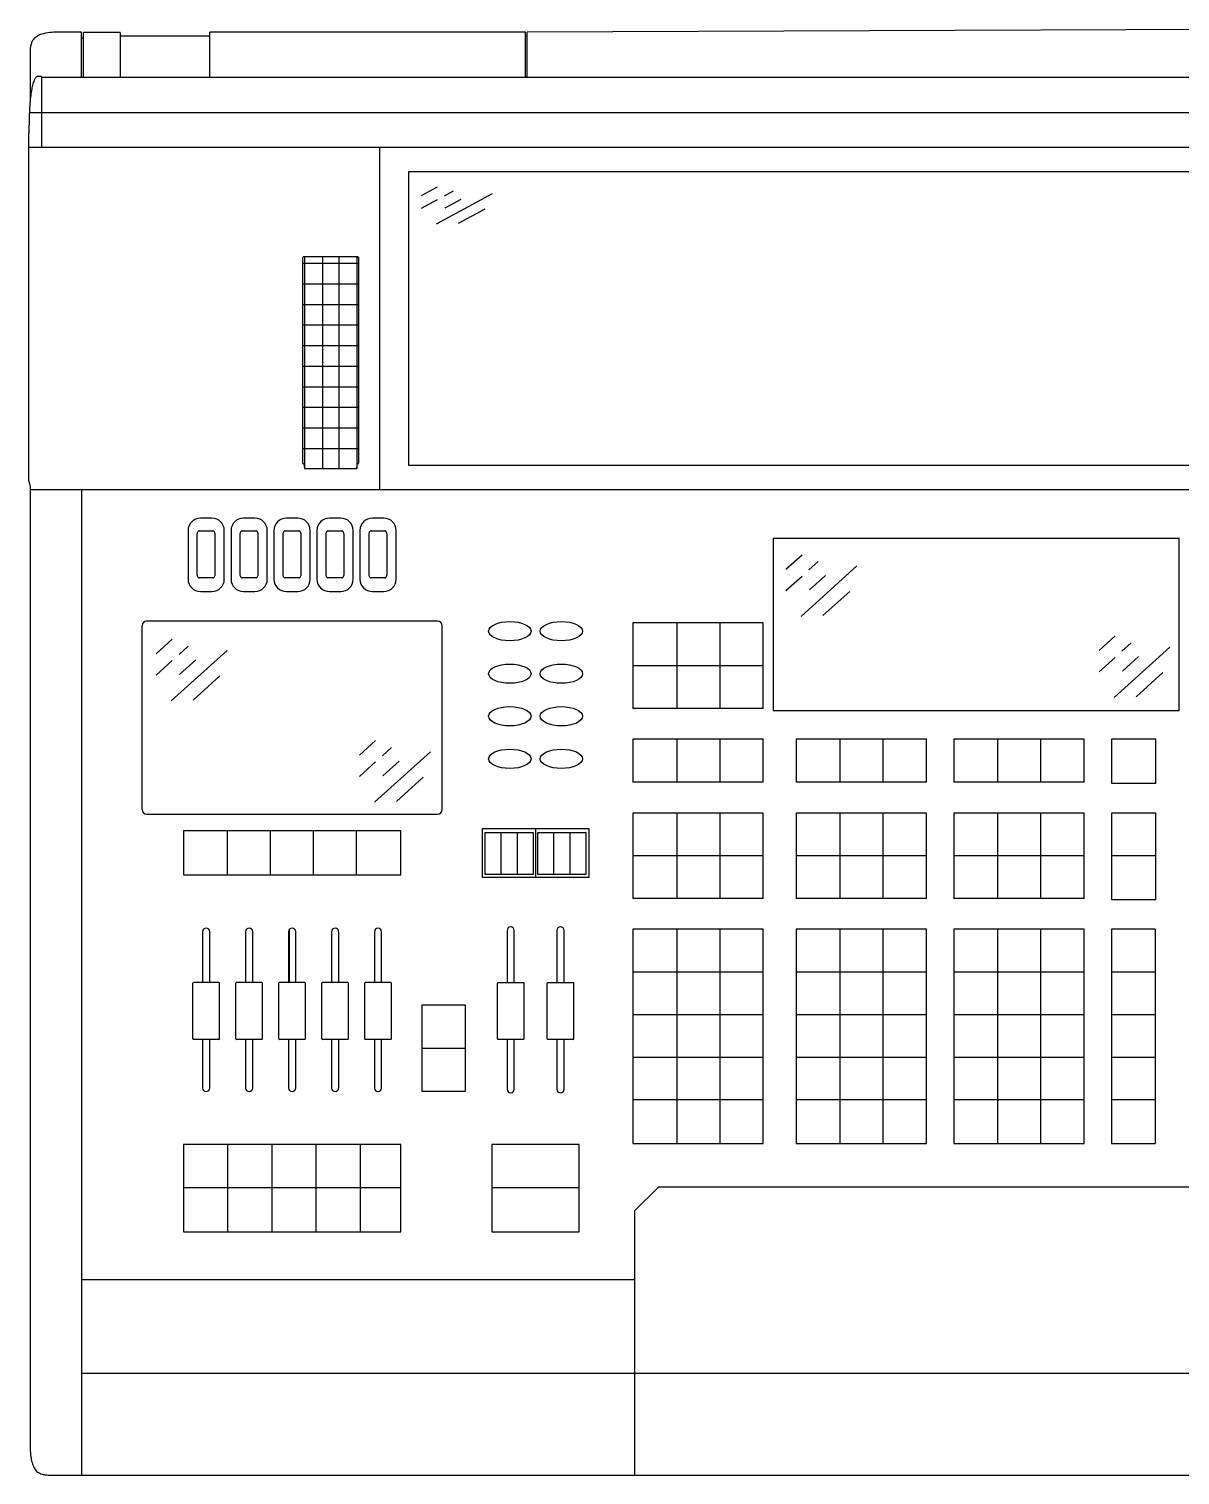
# Model space of a CAD drawing. Extents: x -49 to 275, y -8 to 142.
# Drawn here: x -48.52 to -28.43, y 20.09 to 45.33 of the extents above; entities that cross this region are included whole.
import ezdxf
from ezdxf.enums import TextEntityAlignment as Align

# ---------------------------------------------------------------- set-up
doc = ezdxf.new("R2010")
doc.units = 0
doc.header["$LTSCALE"] = 0.5
doc.header["$MEASUREMENT"] = 0
doc.layers.add('OBJECT', color=7, linetype='CONTINUOUS')
doc.layers.add('RISER', color=7, linetype='CONTINUOUS')
doc.styles.add('ARIAL', font='arial.ttf')

# ---------------------------------------------------------------- blocks, each defined once
blk = doc.blocks.new('*U46')
at = {"layer": 'RISER'}
for p, q in [((-16.08, 16.263), (-16.38, 16.263)), ((-16.08, 15.472), (-16.08, 16.263)), ((-16.08, 16.163), (-16.05, 16.163)), ((-15.405, 16.254), (-16.05, 16.254)), ((-16.05, 15.472), (-16.05, 16.254)), ((-15.405, 16.254), (-15.405, 15.472)), ((-13.845, 16.193), (-15.405, 16.193)), ((-8.335, 16.263), (-13.845, 16.263)), ((-13.845, 15.472), (-13.845, 16.263)), ((-8.335, 15.472), (-8.335, 16.263)), ((-8.335, 16.193), (-8.304, 16.193)), ((6.206, 16.318), (-8.304, 16.263)), ((-8.304, 15.472), (-8.304, 16.263)), ((-16.98, 15.913), (-16.98, 15.056)), ((-16.78, 15.486), (-16.85, 15.486)), ((-16.78, 15.486), (-16.78, 14.246)), ((16.75, 15.472), (-16.78, 15.472)), ((16.993, 14.853), (-16.993, 14.853)), ((-17, 8.425), (-17, 14.506)), ((17, 14.246), (-17, 14.246)), ((-10.884, 14.246), (-10.884, 8.281)), ((10.375, 13.822), (-10.375, 13.822)), ((-10.375, 13.822), (-10.375, 8.705)), ((-10.148, 13.413), (-9.867, 13.565)), ((-9.885, 12.919), (-8.91, 13.448)), ((-9.748, 13.406), (-9.587, 13.493)), ((-10.148, 13.189), (-9.867, 13.341)), ((-9.738, 13.197), (-9.458, 13.349)), ((-9.502, 12.927), (-9.035, 13.18)), ((-12.219, 8.737), (-12.219, 12.326)), ((-12.219, 12.23), (-11.248, 12.23)), ((-12.189, 12.34), (-12.189, 8.648)), ((-11.279, 12.34), (-12.189, 12.34)), ((-11.874, 12.34), (-11.874, 8.648)), ((-11.594, 12.34), (-11.594, 8.648)), ((-11.279, 12.34), (-11.279, 8.648)), ((-11.248, 12.326), (-11.248, 8.737)), ((-12.219, 11.871), (-11.248, 11.871)), ((-12.219, 11.511), (-11.248, 11.511)), ((-12.219, 11.152), (-11.248, 11.152)), ((-12.219, 10.792), (-11.248, 10.792)), ((-12.219, 10.433), (-11.248, 10.433)), ((-12.219, 10.073), (-11.248, 10.073)), ((-12.219, 9.714), (-11.248, 9.714)), ((-12.219, 9.354), (-11.248, 9.354)), ((-12.219, 8.995), (-11.248, 8.995)), ((-12.189, 8.667), (-12.189, 8.723)), ((-12.189, 8.648), (-11.279, 8.648)), ((-11.279, 8.723), (-11.279, 8.667)), ((-10.375, 8.705), (10.375, 8.705)), ((-17, 8.425), (-16.98, 8.328)), ((-16.98, 8.328), (-16.98, -8.328)), ((-16.98, 8.281), (16.98, 8.281)), ((-16.08, 8.281), (-16.08, -8.923)), ((-13.807, 7.779), (-14.006, 7.779)), ((-13.057, 7.779), (-13.256, 7.779)), ((-12.307, 7.779), (-12.506, 7.779)), ((-11.557, 7.779), (-11.756, 7.779)), ((-10.807, 7.779), (-11.006, 7.779)), ((-14.223, 7.565), (-14.223, 6.714)), ((-14.067, 7.5), (-14.067, 6.792)), ((-14.028, 7.557), (-13.994, 7.559)), ((-13.994, 7.559), (-13.823, 7.559)), ((-13.823, 7.559), (-13.789, 7.557)), ((-13.75, 6.792), (-13.75, 7.5)), ((-13.59, 6.714), (-13.59, 7.565)), ((-13.473, 7.565), (-13.473, 6.714)), ((-13.317, 7.5), (-13.317, 6.792)), ((-13.278, 7.557), (-13.244, 7.559)), ((-13.244, 7.559), (-13.073, 7.559)), ((-13.073, 7.559), (-13.039, 7.557)), ((-13, 6.792), (-13, 7.5)), ((-12.84, 6.714), (-12.84, 7.565)), ((-12.723, 7.565), (-12.723, 6.714)), ((-12.567, 7.5), (-12.567, 6.792)), ((-12.528, 7.557), (-12.494, 7.559)), ((-12.494, 7.559), (-12.323, 7.559)), ((-12.323, 7.559), (-12.289, 7.557)), ((-12.25, 6.792), (-12.25, 7.5)), ((-12.09, 6.714), (-12.09, 7.565)), ((-11.973, 7.565), (-11.973, 6.714)), ((-11.817, 7.5), (-11.817, 6.792)), ((-11.778, 7.557), (-11.744, 7.559)), ((-11.744, 7.559), (-11.573, 7.559)), ((-11.573, 7.559), (-11.539, 7.557)), ((-11.5, 6.792), (-11.5, 7.5)), ((-11.34, 6.714), (-11.34, 7.565)), ((-11.223, 7.565), (-11.223, 6.714)), ((-11.067, 7.5), (-11.067, 6.792)), ((-11.028, 7.557), (-10.994, 7.559)), ((-10.994, 7.559), (-10.823, 7.559)), ((-10.823, 7.559), (-10.789, 7.557)), ((-10.75, 6.792), (-10.75, 7.5)), ((-10.59, 6.714), (-10.59, 7.565)), ((3.074, 7.423), (-4.013, 7.423)), ((-4.013, 7.423), (-4.013, 4.421)), ((3.074, 4.421), (3.074, 7.423)), ((-3.787, 6.887), (-3.507, 7.141)), ((-3.524, 6.064), (-2.55, 6.945)), ((-3.388, 6.875), (-3.226, 7.021)), ((-13.994, 6.736), (-14.028, 6.737)), ((-13.823, 6.736), (-13.994, 6.736)), ((-13.789, 6.737), (-13.823, 6.736)), ((-13.244, 6.736), (-13.278, 6.737)), ((-13.073, 6.736), (-13.244, 6.736)), ((-13.039, 6.737), (-13.073, 6.736)), ((-12.494, 6.736), (-12.528, 6.737)), ((-12.323, 6.736), (-12.494, 6.736)), ((-12.289, 6.737), (-12.323, 6.736)), ((-11.744, 6.736), (-11.778, 6.737)), ((-11.573, 6.736), (-11.744, 6.736)), ((-11.539, 6.737), (-11.573, 6.736)), ((-10.994, 6.736), (-11.028, 6.737)), ((-10.823, 6.736), (-10.994, 6.736)), ((-10.789, 6.737), (-10.823, 6.736)), ((-3.787, 6.514), (-3.507, 6.767)), ((-3.378, 6.527), (-3.097, 6.78)), ((-14.006, 6.499), (-13.807, 6.499)), ((-13.256, 6.499), (-13.057, 6.499)), ((-12.506, 6.499), (-12.307, 6.499)), ((-11.756, 6.499), (-11.557, 6.499)), ((-11.006, 6.499), (-10.807, 6.499)), ((-3.142, 6.078), (-2.675, 6.5)), ((-15.027, 5.901), (-15.027, 2.693)), ((-9.867, 5.981), (-14.947, 5.981)), ((-9.787, 2.693), (-9.787, 5.901)), ((-4.182, 5.951), (-6.457, 5.951)), ((-6.457, 5.951), (-6.457, 4.459)), ((-5.694, 5.951), (-5.694, 4.459)), ((-4.944, 5.951), (-4.944, 4.459)), ((-4.182, 4.459), (-4.182, 5.951)), ((-14.78, 5.413), (-14.499, 5.667)), ((1.679, 5.47), (1.959, 5.724)), ((2.078, 5.458), (2.24, 5.604)), ((-14.517, 4.59), (-13.542, 5.471)), ((-14.38, 5.401), (-14.219, 5.547)), ((-14.37, 5.053), (-14.09, 5.307)), ((1.679, 5.097), (1.959, 5.35)), ((1.941, 4.647), (2.916, 5.528)), ((2.088, 5.11), (2.369, 5.364)), ((-14.78, 5.04), (-14.499, 5.293)), ((-4.182, 5.201), (-6.457, 5.201)), ((2.324, 4.661), (2.791, 5.083)), ((-14.134, 4.604), (-13.667, 5.026)), ((-4.182, 4.459), (-6.457, 4.459)), ((-4.013, 4.421), (3.074, 4.421)), ((-11.231, 3.644), (-10.95, 3.897)), ((-4.182, 3.921), (-6.457, 3.921)), ((-6.457, 3.921), (-6.457, 3.171)), ((-5.694, 3.921), (-5.694, 3.171)), ((-4.944, 3.921), (-4.944, 3.171)), ((-4.182, 3.171), (-4.182, 3.921)), ((-1.332, 3.921), (-3.607, 3.921)), ((-3.607, 3.921), (-3.607, 3.171)), ((-2.844, 3.921), (-2.844, 3.171)), ((-2.094, 3.921), (-2.094, 3.171)), ((-1.332, 3.171), (-1.332, 3.921)), ((1.418, 3.921), (-0.857, 3.921)), ((-0.857, 3.921), (-0.857, 3.171)), ((-0.094, 3.921), (-0.094, 3.171)), ((0.656, 3.921), (0.656, 3.171)), ((1.418, 3.171), (1.418, 3.921)), ((2.668, 3.921), (1.893, 3.921)), ((1.893, 3.921), (1.893, 3.153)), ((2.668, 3.153), (2.668, 3.921)), ((-10.968, 2.821), (-9.993, 3.702)), ((-10.831, 3.632), (-10.67, 3.777)), ((-10.821, 3.284), (-10.541, 3.537)), ((-11.231, 3.27), (-10.95, 3.524)), ((-10.585, 2.834), (-10.118, 3.256)), ((-4.182, 3.171), (-6.457, 3.171)), ((-1.332, 3.171), (-3.607, 3.171)), ((1.418, 3.171), (-0.857, 3.171)), ((1.893, 3.153), (2.668, 3.153)), ((-14.947, 2.614), (-9.867, 2.614)), ((-4.182, 2.633), (-6.457, 2.633)), ((-6.457, 2.633), (-6.457, 1.141)), ((-5.694, 2.633), (-5.694, 1.141)), ((-4.944, 2.633), (-4.944, 1.141)), ((-4.182, 1.141), (-4.182, 2.633)), ((-1.332, 2.633), (-3.607, 2.633)), ((-3.607, 2.633), (-3.607, 1.141)), ((-2.844, 2.633), (-2.844, 1.141)), ((-2.094, 2.633), (-2.094, 1.141)), ((-1.332, 1.141), (-1.332, 2.633)), ((1.418, 2.633), (-0.857, 2.633)), ((-0.857, 2.633), (-0.857, 1.141)), ((-0.094, 2.633), (-0.094, 1.141)), ((0.656, 2.633), (0.656, 1.141)), ((1.418, 1.141), (1.418, 2.633)), ((2.668, 2.633), (1.893, 2.633)), ((1.893, 2.633), (1.893, 1.123)), ((2.668, 1.123), (2.668, 2.633)), ((-10.511, 2.322), (-14.303, 2.322)), ((-14.303, 2.322), (-14.303, 1.554)), ((-10.511, 1.554), (-10.511, 2.322)), ((-7.221, 2.359), (-9.092, 2.359)), ((-9.092, 2.359), (-9.092, 1.516)), ((-9.036, 2.29), (-8.198, 2.29)), ((-9.036, 1.559), (-9.036, 2.29)), ((-8.756, 1.559), (-8.756, 2.29)), ((-8.477, 2.29), (-8.477, 1.559)), ((-8.198, 2.29), (-8.198, 1.559)), ((-8.157, 2.359), (-8.157, 1.516)), ((-8.116, 2.29), (-7.278, 2.29)), ((-8.116, 1.559), (-8.116, 2.29)), ((-7.836, 1.559), (-7.836, 2.29)), ((-7.557, 2.29), (-7.557, 1.559)), ((-7.278, 2.29), (-7.278, 1.559)), ((-7.221, 1.516), (-7.221, 2.359)), ((-4.182, 1.884), (-6.457, 1.884)), ((-1.332, 1.884), (-3.607, 1.884)), ((1.418, 1.884), (-0.857, 1.884)), ((2.668, 1.884), (1.893, 1.884)), ((-14.303, 1.554), (-10.511, 1.554)), ((-9.092, 1.516), (-7.221, 1.516)), ((-8.198, 1.559), (-9.036, 1.559)), ((-8.756, 1.562), (-8.756, 1.562)), ((-8.477, 1.562), (-8.477, 1.562)), ((-7.278, 1.559), (-8.116, 1.559)), ((-7.836, 1.562), (-7.836, 1.562)), ((-7.557, 1.562), (-7.557, 1.562)), ((-4.182, 1.141), (-6.457, 1.141)), ((-1.332, 1.141), (-3.607, 1.141)), ((1.418, 1.141), (-0.857, 1.141)), ((1.893, 1.123), (2.668, 1.123)), ((-13.969, 0.562), (-13.969, -0.328)), ((-13.844, -0.328), (-13.844, 0.562)), ((-13.219, 0.562), (-13.219, -0.328)), ((-13.094, -0.328), (-13.094, 0.562)), ((-12.469, 0.562), (-12.469, -0.328)), ((-12.461, 0.592), (-12.461, -0.328)), ((-12.344, -0.328), (-12.344, 0.562)), ((-11.719, 0.562), (-11.719, -0.328)), ((-11.594, -0.328), (-11.594, 0.562)), ((-10.969, 0.562), (-10.969, -0.328)), ((-10.844, -0.328), (-10.844, 0.562)), ((-8.654, 0.584), (-8.654, -0.329)), ((-8.529, -0.329), (-8.529, 0.584)), ((-7.784, 0.584), (-7.784, -0.329)), ((-7.659, -0.329), (-7.659, 0.584)), ((-4.182, 0.603), (-6.457, 0.603)), ((-6.457, 0.603), (-6.457, -3.135)), ((-5.694, 0.603), (-5.694, -3.135)), ((-4.944, 0.603), (-4.944, -3.135)), ((-4.182, -3.135), (-4.182, 0.603)), ((-1.332, 0.603), (-3.607, 0.603)), ((-3.607, 0.603), (-3.607, -3.135)), ((-2.844, 0.603), (-2.844, -3.135)), ((-2.094, 0.603), (-2.094, -3.135)), ((-1.332, -3.135), (-1.332, 0.603)), ((1.418, 0.603), (-0.857, 0.603)), ((-0.857, 0.603), (-0.857, -3.135)), ((-0.094, 0.603), (-0.094, -3.135)), ((0.656, 0.603), (0.656, -3.135)), ((1.418, -3.135), (1.418, 0.603)), ((2.656, 0.603), (1.893, 0.603)), ((1.893, 0.603), (1.893, -3.135)), ((2.656, 0.603), (2.656, -3.135)), ((-4.182, -0.146), (-6.457, -0.146)), ((-1.332, -0.146), (-3.607, -0.146)), ((1.418, -0.146), (-0.857, -0.146)), ((2.656, -0.146), (1.893, -0.146)), ((-14.139, -1.308), (-14.139, -0.338)), ((-13.684, -0.328), (-14.129, -0.328)), ((-13.674, -1.308), (-13.674, -0.338)), ((-13.389, -1.308), (-13.389, -0.338)), ((-12.934, -0.328), (-13.379, -0.328)), ((-12.924, -1.308), (-12.924, -0.338)), ((-12.639, -1.308), (-12.639, -0.338)), ((-12.184, -0.328), (-12.629, -0.328)), ((-12.174, -1.308), (-12.174, -0.338)), ((-11.889, -1.308), (-11.889, -0.338)), ((-11.434, -0.328), (-11.879, -0.328)), ((-11.424, -1.308), (-11.424, -0.338)), ((-11.139, -1.308), (-11.139, -0.338)), ((-10.684, -0.328), (-11.129, -0.328)), ((-10.674, -1.308), (-10.674, -0.338)), ((-8.824, -1.309), (-8.824, -0.339)), ((-8.369, -0.329), (-8.814, -0.329)), ((-8.359, -1.309), (-8.359, -0.339)), ((-7.954, -1.309), (-7.954, -0.339)), ((-7.499, -0.329), (-7.944, -0.329)), ((-7.489, -1.309), (-7.489, -0.339)), ((-9.378, -0.723), (-10.144, -0.723)), ((-10.144, -0.723), (-10.144, -2.223)), ((-9.378, -2.223), (-9.378, -0.723)), ((-4.182, -0.889), (-6.457, -0.889)), ((-1.332, -0.889), (-3.607, -0.889)), ((1.418, -0.889), (-0.857, -0.889)), ((2.656, -0.889), (1.893, -0.889)), ((-13.684, -1.318), (-14.129, -1.318)), ((-13.969, -1.318), (-13.969, -2.167)), ((-13.844, -2.167), (-13.844, -1.318)), ((-12.934, -1.318), (-13.379, -1.318)), ((-13.219, -1.318), (-13.219, -2.167)), ((-13.094, -2.167), (-13.094, -1.318)), ((-12.184, -1.318), (-12.629, -1.318)), ((-12.469, -1.318), (-12.469, -2.167)), ((-12.344, -2.167), (-12.344, -1.318)), ((-11.434, -1.318), (-11.879, -1.318)), ((-11.719, -1.318), (-11.719, -2.167)), ((-11.594, -2.167), (-11.594, -1.318)), ((-10.684, -1.318), (-11.129, -1.318)), ((-10.969, -1.318), (-10.969, -2.167)), ((-10.844, -2.167), (-10.844, -1.318)), ((-10.144, -1.47), (-9.378, -1.47)), ((-8.369, -1.319), (-8.814, -1.319)), ((-8.654, -1.319), (-8.654, -2.189)), ((-8.529, -2.189), (-8.529, -1.319)), ((-7.499, -1.319), (-7.944, -1.319)), ((-7.784, -1.319), (-7.784, -2.189)), ((-7.659, -2.189), (-7.659, -1.319)), ((-4.182, -1.632), (-6.457, -1.632)), ((-1.332, -1.632), (-3.607, -1.632)), ((1.418, -1.632), (-0.857, -1.632)), ((2.656, -1.632), (1.893, -1.632)), ((-10.144, -2.223), (-9.378, -2.223)), ((-4.182, -2.374), (-6.457, -2.374)), ((-1.332, -2.374), (-3.607, -2.374)), ((1.418, -2.374), (-0.857, -2.374)), ((2.656, -2.374), (1.893, -2.374)), ((-10.511, -3.155), (-14.303, -3.155)), ((-14.303, -3.155), (-14.303, -4.675)), ((-13.532, -3.155), (-13.532, -4.675)), ((-12.762, -3.155), (-12.762, -4.675)), ((-11.992, -3.155), (-11.992, -4.675)), ((-11.221, -3.155), (-11.221, -4.675)), ((-10.511, -4.675), (-10.511, -3.155)), ((-7.394, -3.155), (-8.919, -3.155)), ((-8.919, -3.155), (-8.919, -4.675)), ((-7.394, -4.675), (-7.394, -3.155)), ((-6.457, -3.135), (-4.182, -3.135)), ((-3.607, -3.135), (-1.332, -3.135)), ((-0.857, -3.135), (1.418, -3.135)), ((1.893, -3.135), (2.656, -3.135)), ((-10.511, -3.911), (-14.303, -3.911)), ((-7.394, -3.911), (-8.919, -3.911)), ((-6.429, -4.313), (-6.009, -3.897)), ((5.171, -3.897), (-6.009, -3.897)), ((-6.429, -4.313), (-6.429, -8.923)), ((-14.303, -4.675), (-10.511, -4.675)), ((-8.919, -4.675), (-7.394, -4.675)), ((-16.08, -5.507), (-6.429, -5.507)), ((16.98, -7.148), (-16.08, -7.148)), ((-16.63, -8.923), (16.63, -8.922))]:
    blk.add_line(p, q, dxfattribs=at)
at = {"layer": 'RISER', "flags": 128}
for points in [[(-12.188, 12.34), (-12.195, 12.34), (-12.2, 12.339), (-12.206, 12.338), (-12.21, 12.336), (-12.214, 12.334), (-12.217, 12.332), (-12.219, 12.329), (-12.219, 12.326)], [(-11.248, 12.326), (-11.249, 12.329), (-11.251, 12.332), (-11.254, 12.334), (-11.258, 12.336), (-11.262, 12.338), (-11.268, 12.339), (-11.273, 12.34), (-11.279, 12.34)], [(-12.219, 8.737), (-12.219, 8.734), (-12.217, 8.731), (-12.214, 8.729), (-12.21, 8.727), (-12.206, 8.725), (-12.2, 8.724), (-12.195, 8.723), (-12.189, 8.723)], [(-11.279, 8.723), (-11.273, 8.723), (-11.268, 8.724), (-11.262, 8.725), (-11.258, 8.727), (-11.254, 8.729), (-11.251, 8.731), (-11.249, 8.734), (-11.248, 8.737)]]:
    blk.add_lwpolyline(points, dxfattribs=at)
at = {"layer": 'RISER'}
for points in [[(-13.532, 1.554), (-13.532, 2.322)], [(-12.782, 1.554), (-12.782, 2.322)], [(-12.032, 1.554), (-12.032, 2.322)], [(-11.282, 1.554), (-11.282, 2.322)]]:
    blk.add_lwpolyline(points, dxfattribs=at)
for centre, radius, start, end in [((-14.007, 7.563), 0.216, 89.7212, 179.7185), ((-13.806, 7.563), 0.216, 0.2815, 90.2788), ((-13.257, 7.563), 0.216, 89.7212, 179.7185), ((-13.056, 7.563), 0.216, 0.2815, 90.2788), ((-12.507, 7.563), 0.216, 89.7212, 179.7185), ((-12.306, 7.563), 0.216, 0.2815, 90.2788), ((-11.757, 7.563), 0.216, 89.7212, 179.7185), ((-11.556, 7.563), 0.216, 0.2815, 90.2788), ((-11.007, 7.563), 0.216, 89.7212, 179.7185), ((-10.806, 7.563), 0.216, 0.2815, 90.2788), ((-14.007, 6.715), 0.216, 180.2815, 270.2788), ((-13.806, 6.715), 0.216, 269.7212, 359.7185), ((-13.257, 6.715), 0.216, 180.2815, 270.2788), ((-13.056, 6.715), 0.216, 269.7212, 359.7185), ((-12.507, 6.715), 0.216, 180.2815, 270.2788), ((-12.306, 6.715), 0.216, 269.7212, 359.7185), ((-11.757, 6.715), 0.216, 180.2815, 270.2788), ((-11.556, 6.715), 0.216, 269.7212, 359.7185), ((-11.007, 6.715), 0.216, 180.2815, 270.2788), ((-10.806, 6.715), 0.216, 269.7212, 359.7185), ((-14.947, 5.901), 0.0796, 89.7212, 179.7185), ((-9.866, 5.901), 0.0796, 0.2815, 90.2788), ((-14.947, 2.693), 0.0796, 180.2815, 270.2788), ((-9.866, 2.693), 0.0796, 269.7212, 359.7185), ((-13.907, 0.561), 0.0625, 0.4509, 179.5491), ((-13.157, 0.561), 0.0625, 0.4509, 179.5491), ((-12.407, 0.561), 0.0625, 0.4509, 179.5491), ((-11.657, 0.561), 0.0625, 0.4509, 179.5491), ((-10.907, 0.561), 0.0625, 0.4509, 179.5491), ((-8.592, 0.583), 0.0625, 0.4509, 179.5491), ((-7.722, 0.583), 0.0625, 0.4509, 179.5491), ((-13.907, -2.167), 0.0625, 180.4509, 359.5491), ((-13.157, -2.167), 0.0625, 180.4509, 359.5491), ((-12.407, -2.167), 0.0625, 180.4509, 359.5491), ((-11.657, -2.167), 0.0625, 180.4509, 359.5491), ((-10.907, -2.167), 0.0625, 180.4509, 359.5491), ((-8.592, -2.189), 0.0625, 180.4509, 359.5491), ((-7.722, -2.189), 0.0625, 180.4509, 359.5491)]:
    blk.add_arc(centre, radius, start, end, dxfattribs=at)
for centre in [(-8.607, 5.807), (-7.707, 5.807), (-8.607, 5.065), (-7.707, 5.065), (-8.607, 4.322), (-7.707, 4.322), (-8.607, 3.579), (-7.707, 3.579)]:
    blk.add_ellipse(centre, major_axis=(0.37, 0), ratio=0.454988, dxfattribs=at)
for centre, major_axis, start_param, end_param in [((-14.129, -0.338), (-0.00545, 0.00849), 5.716861, 7.278569), ((-13.684, -0.338), (0.00545, 0.00849), 5.287801, 6.849509), ((-13.379, -0.338), (-0.00545, 0.00849), 5.716861, 7.278569), ((-12.934, -0.338), (0.00545, 0.00849), 5.287801, 6.849509), ((-12.629, -0.338), (-0.00545, 0.00849), 5.716861, 7.278569), ((-12.184, -0.338), (0.00545, 0.00849), 5.287801, 6.849509), ((-11.879, -0.338), (-0.00545, 0.00849), 5.716861, 7.278569), ((-11.434, -0.338), (0.00545, 0.00849), 5.287801, 6.849509), ((-11.129, -0.338), (-0.00545, 0.00849), 5.716861, 7.278569), ((-10.684, -0.338), (0.00545, 0.00849), 5.287801, 6.849509), ((-8.814, -0.339), (-0.00545, 0.00849), 5.716861, 7.278569), ((-8.369, -0.339), (0.00545, 0.00849), 5.287801, 6.849509), ((-7.944, -0.339), (-0.00545, 0.00849), 5.716861, 7.278569), ((-7.499, -0.339), (0.00545, 0.00849), 5.287801, 6.849509), ((-14.129, -1.308), (0.00545, 0.00849), 2.146208, 3.707917), ((-13.684, -1.308), (-0.00545, 0.00849), 2.575269, 4.136977), ((-13.379, -1.308), (0.00545, 0.00849), 2.146208, 3.707917), ((-12.934, -1.308), (-0.00545, 0.00849), 2.575269, 4.136977), ((-12.629, -1.308), (0.00545, 0.00849), 2.146208, 3.707917), ((-12.184, -1.308), (-0.00545, 0.00849), 2.575269, 4.136977), ((-11.879, -1.308), (0.00545, 0.00849), 2.146208, 3.707917), ((-11.434, -1.308), (-0.00545, 0.00849), 2.575269, 4.136977), ((-11.129, -1.308), (0.00545, 0.00849), 2.146208, 3.707917), ((-10.684, -1.308), (-0.00545, 0.00849), 2.575269, 4.136977), ((-8.814, -1.309), (0.00545, 0.00849), 2.146208, 3.707917), ((-8.369, -1.309), (-0.00545, 0.00849), 2.575269, 4.136977), ((-7.944, -1.309), (0.00545, 0.00849), 2.146208, 3.707917), ((-7.499, -1.309), (-0.00545, 0.00849), 2.575269, 4.136977)]:
    blk.add_ellipse(centre, major_axis=major_axis, ratio=0.990056, start_param=start_param, end_param=end_param, dxfattribs=at)
for points, knots in [([(-16.38, 16.263), (-16.429, 16.263), (-16.527, 16.263), (-16.673, 16.253), (-16.797, 16.224), (-16.888, 16.176), (-16.944, 16.112), (-16.969, 16.041), (-16.979, 15.972), (-16.98, 15.932), (-16.98, 15.913), (-16.98, 15.913)], [0, 0, 0, 0, 0.181912, 0.363659, 0.542983, 0.650148, 0.741059, 0.849563, 0.927548, 0.999997, 1, 1, 1, 1]), ([(-16.85, 15.486), (-16.853, 15.486), (-16.858, 15.485), (-16.867, 15.48), (-16.882, 15.468), (-16.909, 15.428), (-16.932, 15.359), (-16.955, 15.261), (-16.971, 15.155), (-16.98, 15.06), (-16.986, 14.981), (-16.99, 14.923), (-16.993, 14.859), (-16.996, 14.773), (-16.999, 14.652), (-17, 14.558), (-17, 14.506)], [0, 0, 0, 0, 0.007414, 0.014909, 0.029969, 0.060177, 0.150755, 0.241314, 0.361563, 0.479667, 0.545789, 0.599399, 0.649159, 0.731881, 0.850279, 1, 1, 1, 1]), ([(-12.189, 8.667), (-12.189, 8.665), (-12.189, 8.66), (-12.186, 8.653), (-12.182, 8.65), (-12.179, 8.648)], [0, 0, 0, 0, 0.258674, 0.533665, 1, 1, 1, 1]), ([(-11.289, 8.648), (-11.287, 8.649), (-11.284, 8.651), (-11.28, 8.657), (-11.279, 8.663), (-11.279, 8.667)], [0, 0, 0, 0, 0.3025497, 0.5883995, 1, 1, 1, 1]), ([(-14.028, 7.557), (-14.032, 7.556), (-14.04, 7.554), (-14.051, 7.546), (-14.061, 7.532), (-14.066, 7.515), (-14.067, 7.504), (-14.067, 7.5)], [0, 0, 0, 0, 0.158246, 0.315479, 0.5492, 0.845795, 1, 1, 1, 1]), ([(-13.75, 7.5), (-13.751, 7.507), (-13.752, 7.521), (-13.761, 7.539), (-13.772, 7.551), (-13.782, 7.556), (-13.787, 7.556), (-13.789, 7.557)], [0, 0, 0, 0, 0.26831, 0.578036, 0.772279, 0.928087, 1, 1, 1, 1]), ([(-13.278, 7.557), (-13.282, 7.556), (-13.29, 7.554), (-13.301, 7.546), (-13.311, 7.532), (-13.316, 7.515), (-13.317, 7.504), (-13.317, 7.5)], [0, 0, 0, 0, 0.158246, 0.315479, 0.5492, 0.845795, 1, 1, 1, 1]), ([(-13, 7.5), (-13.001, 7.507), (-13.002, 7.521), (-13.011, 7.539), (-13.022, 7.551), (-13.032, 7.556), (-13.037, 7.556), (-13.039, 7.557)], [0, 0, 0, 0, 0.26831, 0.578036, 0.772279, 0.928087, 1, 1, 1, 1]), ([(-12.528, 7.557), (-12.532, 7.556), (-12.54, 7.554), (-12.551, 7.546), (-12.561, 7.532), (-12.566, 7.515), (-12.567, 7.504), (-12.567, 7.5)], [0, 0, 0, 0, 0.158246, 0.315479, 0.5492, 0.845795, 1, 1, 1, 1]), ([(-12.25, 7.5), (-12.251, 7.507), (-12.252, 7.521), (-12.261, 7.539), (-12.272, 7.551), (-12.282, 7.556), (-12.287, 7.556), (-12.289, 7.557)], [0, 0, 0, 0, 0.26831, 0.578036, 0.772279, 0.928087, 1, 1, 1, 1]), ([(-11.778, 7.557), (-11.782, 7.556), (-11.79, 7.554), (-11.801, 7.546), (-11.811, 7.532), (-11.816, 7.515), (-11.817, 7.504), (-11.817, 7.5)], [0, 0, 0, 0, 0.158246, 0.315479, 0.5492, 0.845795, 1, 1, 1, 1]), ([(-11.5, 7.5), (-11.501, 7.507), (-11.502, 7.521), (-11.511, 7.539), (-11.522, 7.551), (-11.532, 7.556), (-11.537, 7.556), (-11.539, 7.557)], [0, 0, 0, 0, 0.26831, 0.578036, 0.772279, 0.928087, 1, 1, 1, 1]), ([(-11.028, 7.557), (-11.032, 7.556), (-11.04, 7.554), (-11.051, 7.546), (-11.061, 7.532), (-11.066, 7.515), (-11.067, 7.504), (-11.067, 7.5)], [0, 0, 0, 0, 0.158246, 0.315479, 0.5492, 0.845795, 1, 1, 1, 1]), ([(-10.75, 7.5), (-10.751, 7.507), (-10.752, 7.521), (-10.761, 7.539), (-10.772, 7.551), (-10.782, 7.556), (-10.787, 7.556), (-10.789, 7.557)], [0, 0, 0, 0, 0.26831, 0.578036, 0.772279, 0.928087, 1, 1, 1, 1]), ([(-14.067, 6.792), (-14.067, 6.785), (-14.065, 6.771), (-14.057, 6.754), (-14.045, 6.743), (-14.036, 6.738), (-14.03, 6.738), (-14.028, 6.737)], [0, 0, 0, 0, 0.26831, 0.578036, 0.772279, 0.928087, 1, 1, 1, 1]), ([(-13.789, 6.737), (-13.785, 6.738), (-13.778, 6.74), (-13.767, 6.747), (-13.757, 6.761), (-13.751, 6.777), (-13.751, 6.788), (-13.75, 6.792)], [0, 0, 0, 0, 0.1582464, 0.315479, 0.5492005, 0.8457947, 1, 1, 1, 1]), ([(-13.317, 6.792), (-13.317, 6.785), (-13.315, 6.771), (-13.307, 6.754), (-13.295, 6.743), (-13.286, 6.738), (-13.28, 6.738), (-13.278, 6.737)], [0, 0, 0, 0, 0.26831, 0.578036, 0.772279, 0.928087, 1, 1, 1, 1]), ([(-13.039, 6.737), (-13.035, 6.738), (-13.028, 6.74), (-13.017, 6.747), (-13.007, 6.761), (-13.001, 6.777), (-13.001, 6.788), (-13, 6.792)], [0, 0, 0, 0, 0.1582464, 0.315479, 0.5492005, 0.8457947, 1, 1, 1, 1]), ([(-12.567, 6.792), (-12.567, 6.785), (-12.565, 6.771), (-12.557, 6.754), (-12.545, 6.743), (-12.536, 6.738), (-12.53, 6.738), (-12.528, 6.737)], [0, 0, 0, 0, 0.26831, 0.578036, 0.772279, 0.928087, 1, 1, 1, 1]), ([(-12.289, 6.737), (-12.285, 6.738), (-12.278, 6.74), (-12.267, 6.747), (-12.257, 6.761), (-12.251, 6.777), (-12.251, 6.788), (-12.25, 6.792)], [0, 0, 0, 0, 0.1582464, 0.315479, 0.5492005, 0.8457947, 1, 1, 1, 1]), ([(-11.817, 6.792), (-11.817, 6.785), (-11.815, 6.771), (-11.807, 6.754), (-11.795, 6.743), (-11.786, 6.738), (-11.78, 6.738), (-11.778, 6.737)], [0, 0, 0, 0, 0.26831, 0.578036, 0.772279, 0.928087, 1, 1, 1, 1]), ([(-11.539, 6.737), (-11.535, 6.738), (-11.528, 6.74), (-11.517, 6.747), (-11.507, 6.761), (-11.501, 6.777), (-11.501, 6.788), (-11.5, 6.792)], [0, 0, 0, 0, 0.1582464, 0.315479, 0.5492005, 0.8457947, 1, 1, 1, 1]), ([(-11.067, 6.792), (-11.067, 6.785), (-11.065, 6.771), (-11.057, 6.754), (-11.045, 6.743), (-11.036, 6.738), (-11.03, 6.738), (-11.028, 6.737)], [0, 0, 0, 0, 0.26831, 0.578036, 0.772279, 0.928087, 1, 1, 1, 1]), ([(-10.789, 6.737), (-10.785, 6.738), (-10.778, 6.74), (-10.767, 6.747), (-10.757, 6.761), (-10.751, 6.777), (-10.751, 6.788), (-10.75, 6.792)], [0, 0, 0, 0, 0.1582464, 0.315479, 0.5492005, 0.8457947, 1, 1, 1, 1]), ([(-16.98, -8.328), (-16.979, -8.4), (-16.978, -8.508), (-16.961, -8.652), (-16.936, -8.752), (-16.893, -8.832), (-16.83, -8.886), (-16.758, -8.912), (-16.69, -8.921), (-16.649, -8.922), (-16.63, -8.922)], [0, 0, 0, 0, 0.2691321, 0.4069799, 0.5441261, 0.6516029, 0.7422618, 0.8497452, 0.9286482, 1, 1, 1, 1])]:
    blk.add_open_spline(points, degree=3, knots=knots, dxfattribs=at)
at = {"layer": 'RISER', "color": 1, "style": 'ARIAL'}
blk.add_attdef('STATIONID', text='', height=0.688, dxfattribs=at).set_placement((0, 17.891), align=Align.CENTER)
blk.add_attdef('DRAWINGREF', text='', height=0.688, dxfattribs=at).set_placement((0, -9.423), align=Align.TOP_CENTER)

msp = doc.modelspace()

# ---------------------------------------------------------------- block references
at = {"layer": 'OBJECT'}
msp.add_blockref('*U46', (-31.52, 29.015), dxfattribs=at)

doc.saveas('drawing.dxf')
